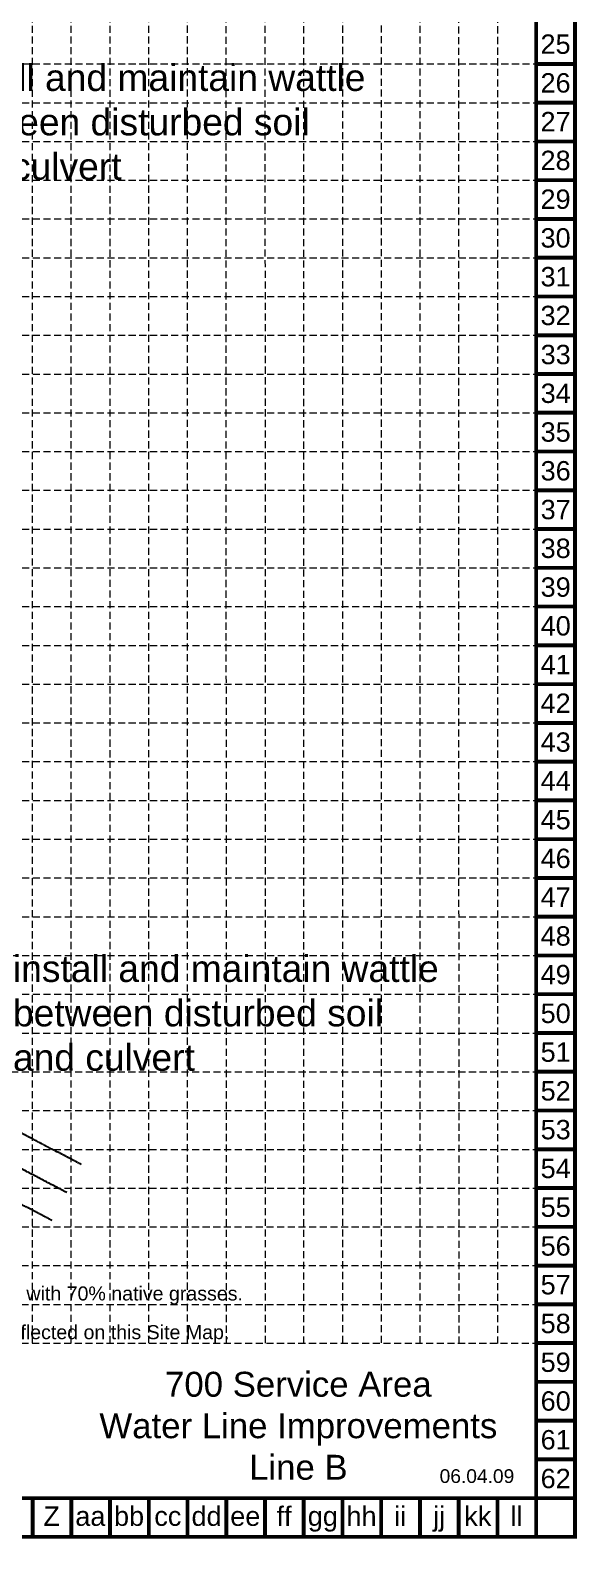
# Model space of a CAD drawing. Header units: inches. Extents: x 2605374 to 2607836, y 7034643 to 7038579.
# Drawn here: x 2606970 to 2607836, y 7034643 to 7037033 of the extents above; entities that cross this region are included whole.
import ezdxf
from ezdxf.enums import TextEntityAlignment as Align

# ---------------------------------------------------------------- set-up
doc = ezdxf.new("R2010")
doc.units = ezdxf.units.IN
doc.header["$MEASUREMENT"] = 0
for name, pattern in [('CENTER', [2.7, 2.5, -0.05, 0.1, -0.05]), ('HIDDEN', [0.375, 0.25, -0.125]), ('PHANTOM', [2.1, 1.75, -0.05, 0.1, -0.05, 0.1, -0.05])]:
    doc.linetypes.add(name, pattern=pattern)
for name, color, linetype in [('BASE', 7, 'Continuous'), ('CL', 7, 'CENTER'), ('GRID', 254, 'HIDDEN'), ('ROW', 252, 'PHANTOM'), ('TREET', 250, 'Continuous')]:
    doc.layers.add(name, color=color, linetype=linetype)
doc.styles.get("Standard").update_dxf_attribs({"font": 'ARIAL.TTF'})

msp = doc.modelspace()

# ---------------------------------------------------------------- linework, layer by layer
at = {"layer": 'BASE', "const_width": 6.14}
for points in [[(2607833.4, 7034646.4), (2607833.4, 7038576.4), (2605377.1, 7038576.4), (2605377.1, 7034646.4)], [(2607772, 7034707.8), (2607772, 7038515), (2605438.5, 7038515), (2605438.5, 7034707.8)]]:
    msp.add_lwpolyline(points, close=True, dxfattribs=at)
for points in [[(2607833.4, 7036979.8), (2607772, 7036979.8)], [(2607833.4, 7036918.4), (2607772, 7036918.4)], [(2607833.4, 7036857), (2607772, 7036857)], [(2607833.4, 7036795.6), (2607772, 7036795.6)], [(2607833.4, 7036734.2), (2607772, 7036734.2)], [(2607833.4, 7036672.8), (2607772, 7036672.8)], [(2607833.4, 7036611.4), (2607772, 7036611.4)], [(2607833.4, 7036550), (2607772, 7036550)], [(2607833.4, 7036488.6), (2607772, 7036488.6)], [(2607833.4, 7036427.2), (2607772, 7036427.2)], [(2607833.4, 7036365.8), (2607772, 7036365.8)], [(2607833.4, 7036304.4), (2607772, 7036304.4)], [(2607833.4, 7036243), (2607772, 7036243)], [(2607833.4, 7036181.6), (2607772, 7036181.6)], [(2607833.4, 7036120.2), (2607772, 7036120.2)], [(2607833.4, 7036058.7), (2607772, 7036058.7)], [(2607833.4, 7035997.3), (2607772, 7035997.3)], [(2607833.4, 7035935.9), (2607772, 7035935.9)], [(2607833.4, 7035874.5), (2607772, 7035874.5)], [(2607833.4, 7035813.1), (2607772, 7035813.1)], [(2607833.4, 7035751.7), (2607772, 7035751.7)], [(2607833.4, 7035690.3), (2607772, 7035690.3)], [(2607833.4, 7035628.9), (2607772, 7035628.9)], [(2607833.4, 7035567.5), (2607772, 7035567.5)], [(2607833.4, 7035506.1), (2607772, 7035506.1)], [(2607833.4, 7035444.7), (2607772, 7035444.7)], [(2607833.4, 7035383.3), (2607772, 7035383.3)], [(2607833.4, 7035321.9), (2607772, 7035321.9)], [(2607833.4, 7035260.5), (2607772, 7035260.5)], [(2607833.4, 7035199), (2607772, 7035199)], [(2607833.4, 7035137.6), (2607772, 7035137.6)], [(2607833.4, 7035076.2), (2607772, 7035076.2)], [(2607833.4, 7035014.8), (2607772, 7035014.8)], [(2607833.4, 7034953.4), (2607772, 7034953.4)], [(2607833.4, 7034892), (2607772, 7034892)], [(2607833.4, 7034830.6), (2607772, 7034830.6)], [(2607833.4, 7034769.2), (2607772, 7034769.2)], [(2606973.7, 7034707.8), (2606973.7, 7034646.4)], [(2607035.1, 7034707.8), (2607035.1, 7034646.4)], [(2607096.5, 7034707.8), (2607096.5, 7034646.4)], [(2607157.9, 7034707.8), (2607157.9, 7034646.4)], [(2607219.3, 7034707.8), (2607219.3, 7034646.4)], [(2607280.7, 7034707.8), (2607280.7, 7034646.4)], [(2607342.1, 7034707.8), (2607342.1, 7034646.4)], [(2607403.5, 7034707.8), (2607403.5, 7034646.4)], [(2607464.9, 7034707.8), (2607464.9, 7034646.4)], [(2607526.3, 7034707.8), (2607526.3, 7034646.4)], [(2607587.7, 7034707.8), (2607587.7, 7034646.4)], [(2607649.1, 7034707.8), (2607649.1, 7034646.4)], [(2607710.6, 7034707.8), (2607710.6, 7034646.4)], [(2607772, 7034707.8), (2607772, 7034646.4)], [(2607833.4, 7034707.8), (2607772, 7034707.8)]]:
    msp.add_lwpolyline(points, dxfattribs=at)
at = {"layer": 'CL'}
msp.add_line((2607027.9, 7035191.9, 554.5), (2606815.1, 7035303.3, 554.5), dxfattribs=at)
at = {"layer": 'GRID', "color": 252, "linetype": 'HIDDEN', "lineweight": 0, "ltscale": 45}
for p, q in [((2606973.7, 7034953.2), (2606973.7, 7038515)), ((2607035.1, 7034953.2), (2607035.1, 7038515)), ((2607096.5, 7034953.2), (2607096.5, 7038515)), ((2607158.2, 7034953.3), (2607157.9, 7038515)), ((2607219.5, 7034953.6), (2607219.3, 7038515)), ((2607280.9, 7034952.9), (2607280.7, 7038515)), ((2607342.9, 7034953.4), (2607342.4, 7038516.4)), ((2607403.9, 7034952.8), (2607403.8, 7038516.4)), ((2607465.4, 7034953.6), (2607465.2, 7038516.4)), ((2607526.9, 7034953.8), (2607526.6, 7038516.4)), ((2607588.2, 7034953.2), (2607588, 7038516.4)), ((2607649.7, 7034952.4), (2607649.4, 7038516.4)), ((2607711.2, 7034952.6), (2607710.8, 7038516.4)), ((2605438.5, 7036979.8), (2607772, 7036979.8)), ((2605438.5, 7036918.4), (2607772, 7036918.4)), ((2605438.5, 7036857), (2607772, 7036857)), ((2605438.5, 7036795.6), (2607772, 7036795.6)), ((2605438.5, 7036734.2), (2607772, 7036734.2)), ((2605438.5, 7036672.8), (2607772, 7036672.8)), ((2605438.5, 7036611.4), (2607772, 7036611.4)), ((2605438.5, 7036550), (2607772, 7036550)), ((2605438.5, 7036488.6), (2607772, 7036488.6)), ((2605438.5, 7036427.2), (2607772, 7036427.2)), ((2605438.5, 7036365.8), (2607772, 7036365.8)), ((2605438.5, 7036304.4), (2607772, 7036304.4)), ((2605438.5, 7036243), (2607772, 7036243)), ((2605438.5, 7036181.6), (2607772, 7036181.6)), ((2605438.5, 7036120.2), (2607772, 7036120.2)), ((2605438.5, 7036058.7), (2607772, 7036058.7)), ((2605438.5, 7035997.3), (2607772, 7035997.3)), ((2605438.5, 7035935.9), (2607772, 7035935.9)), ((2605438.5, 7035874.5), (2607772, 7035874.5)), ((2605438.5, 7035813.1), (2607772, 7035813.1)), ((2605438.5, 7035751.7), (2607772, 7035751.7)), ((2605438.5, 7035690.3), (2607772, 7035690.3)), ((2605438.5, 7035628.9), (2607772, 7035628.9)), ((2605438.5, 7035567.5), (2607772, 7035567.5)), ((2605438.5, 7035506.1), (2607772, 7035506.1)), ((2605437.9, 7035444.5), (2607771.4, 7035444.5)), ((2605437.9, 7035383.1), (2607771.4, 7035383.1)), ((2605437.9, 7035321.7), (2607771.4, 7035321.7)), ((2605437.9, 7035260.2), (2607771.4, 7035260.2)), ((2605437.9, 7035198.8), (2607771.4, 7035198.8)), ((2605437.6, 7035137.5), (2607769.4, 7035137.4)), ((2605437.2, 7035075.9), (2607769.4, 7035076.3)), ((2605437.4, 7035014.6), (2607769.7, 7035014.5)), ((2605437.4, 7034953.4), (2607769.6, 7034953.1))]:
    msp.add_line(p, q, dxfattribs=at)
at = {"layer": 'ROW'}
for p, q in [((2607051.1, 7035236.3, 554.5), (2606838.3, 7035347.6, 554.5)), ((2607004.7, 7035147.6, 554.5), (2606823.4, 7035242.5, 554.5))]:
    msp.add_line(p, q, dxfattribs=at)

# ---------------------------------------------------------------- texts
at = {"insert": (2607395, 7034907.9), "char_height": 39.442, "width": 651.414, "attachment_point": 2}
msp.add_mtext('700 Service Area \\PWater Line Improvements \\PLine B', dxfattribs=at)
at = {"layer": 'BASE'}
for s, p in [('25', (2607802.7, 7037011.2)), ('26', (2607802.7, 7036949.8)), ('27', (2607802.7, 7036888.4)), ('28', (2607802.7, 7036827)), ('29', (2607802.7, 7036765.6)), ('30', (2607802.7, 7036704.2)), ('31', (2607802.7, 7036642.8)), ('32', (2607802.7, 7036581.4)), ('33', (2607802.9, 7036519.5)), ('34', (2607802.9, 7036458.1)), ('35', (2607802.9, 7036396.7)), ('36', (2607802.9, 7036335.3)), ('37', (2607802.9, 7036273.9)), ('38', (2607802.9, 7036212.5)), ('39', (2607802.9, 7036151.1)), ('40', (2607802.9, 7036089.7)), ('41', (2607802.9, 7036028.3)), ('42', (2607802.8, 7035967.1)), ('43', (2607802.9, 7035905.5)), ('44', (2607802.9, 7035844.1)), ('45', (2607802.9, 7035782.7)), ('46', (2607802.9, 7035721.3)), ('47', (2607802.9, 7035659.8)), ('48', (2607802.9, 7035598.4)), ('49', (2607802.9, 7035537.2)), ('50', (2607802.9, 7035475.8)), ('51', (2607802.9, 7035414.4)), ('52', (2607802.9, 7035353)), ('53', (2607802.9, 7035291.6)), ('54', (2607802.9, 7035230.1)), ('55', (2607802.9, 7035168.7)), ('56', (2607802.9, 7035107.3)), ('57', (2607802.9, 7035045.9)), ('58', (2607802.9, 7034984.5)), ('59', (2607802.9, 7034923.1)), ('60', (2607802.9, 7034861.7)), ('61', (2607802.9, 7034800.3)), ('62', (2607802.9, 7034738.9)), ('Z', (2607003.9, 7034679.2)), ('bb', (2607126.7, 7034679.2)), ('dd', (2607249.5, 7034679.2)), ('ff', (2607372.4, 7034679.2)), ('hh', (2607495.2, 7034679.2)), ('ii', (2607556.6, 7034679.2)), ('jj', (2607618, 7034679.2)), ('kk', (2607679.4, 7034679.2)), ('ll', (2607740.8, 7034679.2)), ('aa', (2607065.3, 7034679.2)), ('cc', (2607188.1, 7034679.2)), ('ee', (2607310.9, 7034679.2)), ('gg', (2607433.8, 7034679.2))]:
    msp.add_text(s, height=30.7, dxfattribs=at).set_placement(p, align=Align.MIDDLE_CENTER)
at = {"layer": 'BASE', "color": 7}
for s, p in [('Stabilization practices are expected to be used at all disturbed areas.  Disturbed areas will be revegetated with 70%%% native grasses.', (2605504.6, 7035020.9)), ('Construction entrances will be installed as needed; location(s) will be determined in the field and will be reflected on this Site Map.', (2605503.8, 7034959.6))]:
    msp.add_text(s, height=22.2158, dxfattribs=at).set_placement(p)
at = {"layer": 'BASE'}
msp.add_text('06.04.09', height=21.76, dxfattribs=at).set_placement((2607678.1, 7034731.8), align=Align.CENTER)
at = {"layer": 'TREET', "char_height": 42.201, "width": 30730.193, "attachment_point": 1}
for insert in [(2606826.4, 7036979.2), (2606942.6, 7035567.7)]:
    msp.add_mtext('install and maintain wattle \\Pbetween disturbed soil \\Pand culvert ', dxfattribs=dict(at, insert=insert))

doc.saveas('drawing.dxf')
